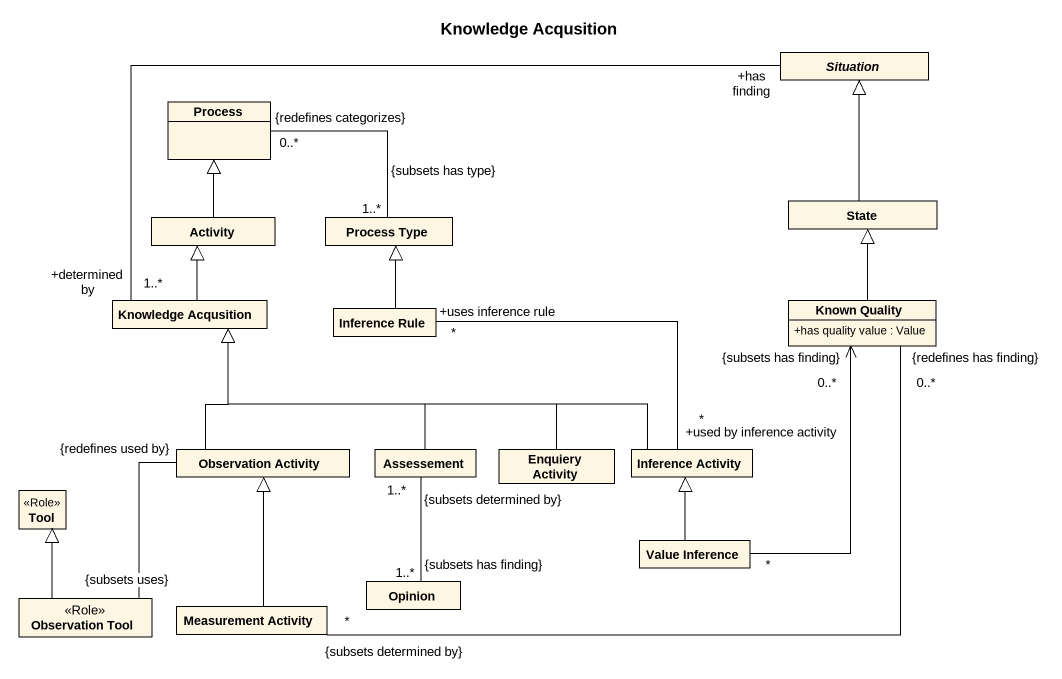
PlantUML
@startuml
title Knowledge Acqusition
hide circle
hide empty members
skinparam classAttributeIconSize 0
abstract class Situation
class "Process" as Process_
class "State" as State_
class Activity
class "Process Type" as Process_Type
class "Knowledge Acqusition" as Knowledge_Acqusition
class "Inference Rule" as Inference_Rule
class "Known Quality" as Known_Quality {
  +has quality value : Value
}
class "Observation Activity" as Observation_Activity
class Assessement
class "Enquiery Activity" as Enquiery_Activity
class "Inference Activity" as Inference_Activity
class Tool <<Role>>
class "Value Inference" as Value_Inference
class "Observation Tool" as Observation_Tool <<Role>>
class "Measurement Activity" as Measurement_Activity
class Opinion
State_ -up-|> Situation
Activity -up-|> Process_
Process_Type "1..*\n{subsets has type}" -left- "0..*\n{redefines categorizes}" Process_
Knowledge_Acqusition "1..*\n+determined by" -right- "+has finding" Situation
Knowledge_Acqusition -up-|> Activity
Inference_Rule -up-|> Process_Type
Inference_Rule "*\n+uses inference rule" -right- "*\n+used by inference activity" Inference_Activity
Known_Quality -up-|> State_
Observation_Activity -up-|> Knowledge_Acqusition
Assessement -up-|> Knowledge_Acqusition
Assessement "1..*\n{subsets determined by}" -- "1..*\n{subsets has finding}" Opinion
Enquiery_Activity -left-|> Knowledge_Acqusition
Inference_Activity -left-|> Knowledge_Acqusition
Value_Inference "*" -up-> "0..*\n{subsets has finding}" Known_Quality
Value_Inference -up-|> Inference_Activity
Observation_Tool "{subsets uses}" -up- "{redefines used by}" Observation_Activity
Observation_Tool -up-|> Tool
Measurement_Activity "*\n{subsets determined by}" -right- "0..*\n{redefines has finding}" Known_Quality
Measurement_Activity -up-|> Observation_Activity
@enduml
